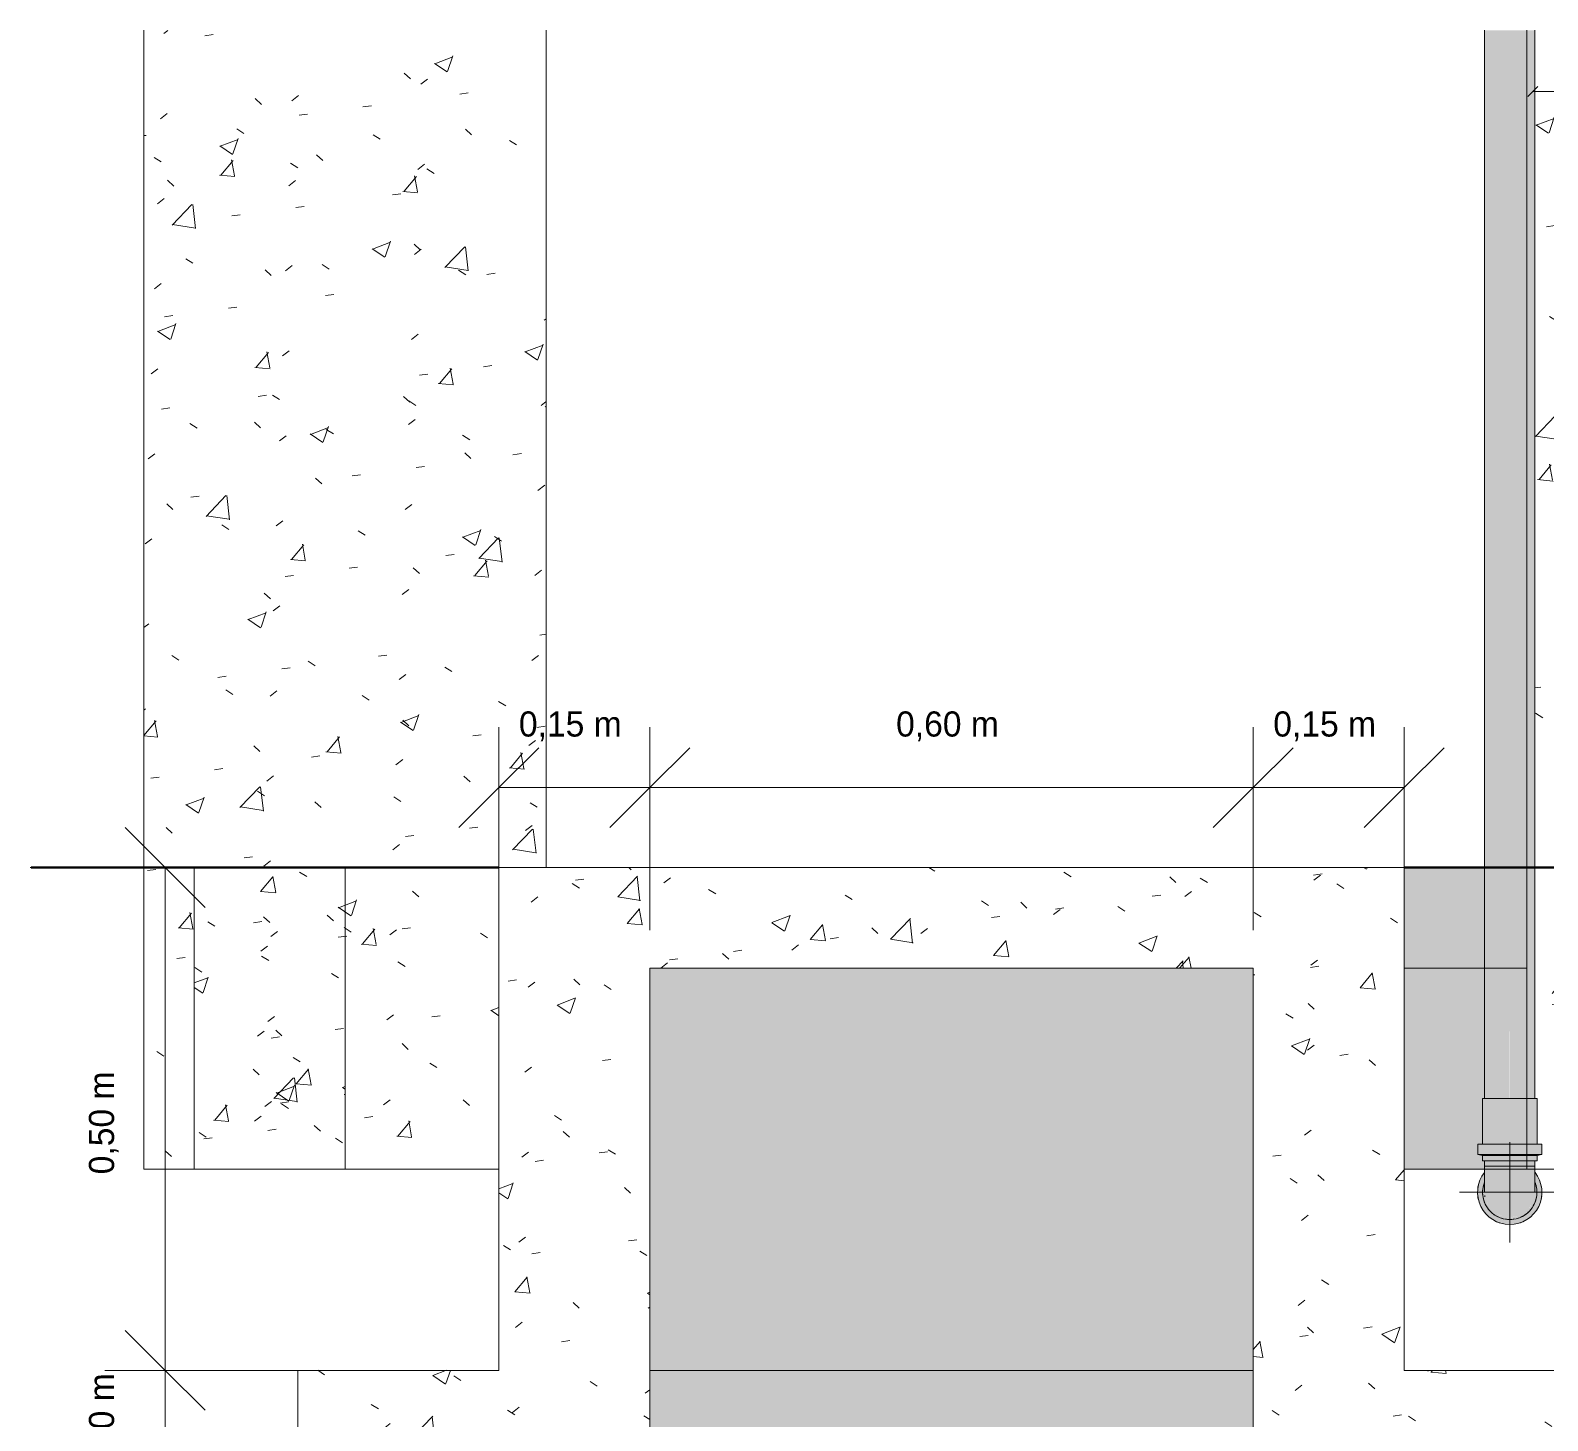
# Model space of a CAD drawing. Header units: metres. Extents: x 1.1 to 88.1, y -3.7 to 23.8.
# Drawn here: x 57.382 to 58.89, y -0.55 to 0.832 of the extents above; entities that cross this region are included whole.
import ezdxf

# ---------------------------------------------------------------- set-up
doc = ezdxf.new("R2010")
doc.units = ezdxf.units.M
doc.linetypes.add('IMPORT-DASHED2 _4_', pattern=[0.375, 0.25, -0.125])
for name, color, linetype, lineweight in [('001_Dark_1 10', 7, 'Continuous', 5), ('A-ANNO-DIMS', 7, 'Continuous', 5), ('A-ANNO-DIMS-25', 7, 'Continuous', 5), ('A-DETL', 7, 'Continuous', 5), ('A-DETL-GENF', 7, 'Continuous', 5), ('A-WALL', 7, 'Continuous', 9), ('G-ANNO-TEXT', 7, 'Continuous', 5), ('KIRYA - PAREDE', 7, 'Continuous', 40), ('KIRYA - PAREDE VISTA', 7, 'Continuous', 15), ('KIRYA - PISO', 7, 'Continuous', 5), ('KIRYA - PROJEÇÃO', 7, 'IMPORT-DASHED2 _4_', 5), ('P-PIPE', 7, 'Continuous', 5), ('P-PIPE-CNTR', 7, 'Continuous', 5), ('S-COLS', 7, 'Continuous', 5), ('VEGETAÇÃO', 7, 'Continuous', 5)]:
    doc.layers.add(name, color=color, linetype=linetype, lineweight=lineweight)
doc.layers.add('1095_ARQ_BASE_dwg', color=7, linetype='Continuous', lineweight=5, true_color=0x767676)
doc.layers.add('A-FLOR', color=7, linetype='Continuous', lineweight=9, true_color=0x007f00)
doc.styles.add('Century Gothic_2', font='GOTHIC.TTF', dxfattribs={"height": 0.025})
doc.dimstyles.new('Setores_1_mm', dxfattribs={"dimscale": 0.3048, "dimtxt": 0.026104, "dimasz": 0.260417, "dimexe": 0.19685, "dimexo": 0.123031, "dimgap": 0.143537, "dimtad": 1, "dimrnd": 0.01, "dimzin": 0, "dimdsep": 46, "dimtxsty": 'Century Gothic_2', "dimblk1": 'OBLIQUE', "dimblk2": 'OBLIQUE', "dimsah": 1, "dimcen": 0.09, "dimazin": 0, "dimtfac": 1, "dimtdec": 4, "dimtix": 1, "dimtmove": 0, "dimatfit": 3, "dimfxl": 1, "dimtvp": 1, "dimtolj": 1, "dimtzin": 0, "dimarcsym": 2})
pattern_1 = [(50, (13.263, -1.075), (0.18219, -0.015938), [0.01905, -0.20955]), (355, (13.263, -1.075), (-0.035242, 0.191059), [0.01524, -0.16764]), (100.451, (13.278, -1.076), (0.146942, 0.17512), [0.01619, -0.17809]), (46.184, (13.263, -1.024), (0.271077, -0.042045), [0.02857, -0.31432]), (96.636, (13.285, -1.028), (0.237407, 0.247433), [0.02429, -0.26714]), (351.184, (13.263, -1.024), (0.237406, 0.247428), [0.02286, -0.25146]), (21, (13.288, -1.037), (0.15162, -0.102267), [0.01905, -0.20955]), (326, (13.288, -1.037), (0.061803, 0.18419), [0.01524, -0.16764]), (71.451, (13.301, -1.045), (0.213418, 0.081924), [0.01619, -0.17809]), (37.5, (13.263, -1.075), (0.0030864, 0.084551), [0.00838, -0.15723, 0.00838, -0.1618, -0.16827]), (37.5, (13.263, -1.075), (0.0030864, 0.084551), [-0.33579, 0.00838, -0.15989]), (7.5, (13.263, -1.075), (0.0668157, 0.1001782), [0.00838, -0.08865, 0.00838, -0.15342, -0.06413]), (7.5, (13.263, -1.075), (0.0668157, 0.1001782), [-0.25883, 0.00838, -0.05575]), (327.5, (13.206, -1.075), (0.1355866, -0.0057276), [0.00838, -0.05512, 0.00838, -0.18974, -0.26289]), (327.5, (13.206, -1.075), (0.1355866, -0.0057276), [-0.26162, 0.00838, -0.25451]), (317.5, (13.181, -1.075), (0.148125, 0.025429), [0.00838, -0.07417, 0.00838, -0.12319, -0.18669]), (317.5, (13.181, -1.075), (0.148125, 0.025429), [-0.21412, 0.00838, -0.17831])]
pattern_2 = [(50, (58.87982, -1.075), (0.18219, -0.015938), [0.01905, -0.20955]), (355, (58.87982, -1.075), (-0.035242, 0.191059), [0.01524, -0.16764]), (100.451, (58.89482, -1.076), (0.146942, 0.17512), [0.01619, -0.17809]), (46.184, (58.87982, -1.024), (0.271077, -0.042045), [0.02857, -0.31432]), (96.636, (58.90182, -1.028), (0.237407, 0.247433), [0.02429, -0.26714]), (351.184, (58.87982, -1.024), (0.237406, 0.24743), [0.02286, -0.25146]), (21, (58.90482, -1.037), (0.15162, -0.102267), [0.01905, -0.20955]), (326, (58.90482, -1.037), (0.061803, 0.18419), [0.01524, -0.16764]), (71.451, (58.91782, -1.045), (0.213418, 0.081924), [0.01619, -0.17809]), (37.5, (58.87982, -1.075), (0.0030864, 0.084551), [0.00838, -0.15723, 0.00838, -0.1618, -0.16827]), (37.5, (58.87982, -1.075), (0.0030864, 0.084551), [-0.33579, 0.00838, -0.15989]), (7.5, (58.87982, -1.075), (0.0668157, 0.1001782), [0.00838, -0.08865, 0.00838, -0.15342, -0.06413]), (7.5, (58.87982, -1.075), (0.0668157, 0.1001782), [-0.25883, 0.00838, -0.05575]), (327.5, (58.82282, -1.075), (0.1355866, -0.0057276), [0.00838, -0.05512, 0.00838, -0.18974, -0.26289]), (327.5, (58.82282, -1.075), (0.1355866, -0.0057276), [-0.26162, 0.00838, -0.25451]), (317.5, (58.79782, -1.075), (0.148125, 0.025429), [0.00838, -0.07417, 0.00838, -0.12319, -0.18669]), (317.5, (58.79782, -1.075), (0.148125, 0.025429), [-0.21412, 0.00838, -0.17831])]

# ---------------------------------------------------------------- blocks, each defined once
blk = doc.blocks.new('Pilar retangular - 20 x 40 cm-4048671-CC')
at = {"layer": 'S-COLS', "true_color": 0xeaeaea}
h = blk.add_hatch(dxfattribs=at)
h.set_pattern_fill('FP_11', color=254, style=0, pattern_type=2)
h.set_pattern_definition(pattern_1)
h.paths.add_polyline_path([(11.8778, -0.3), (12.2307, -0.3), (12.2307, 0), (12.2778, 0), (12.2778, 0.8322), (11.8778, 0.8322), (11.8778, -0.0167)])
at = {"layer": 'S-COLS', "color": 253, "true_color": 0xaaaaaa}
for p, q in [((11.8778, 0.8322), (11.8778, -0.3)), ((12.2778, 0), (12.2778, 0.8322)), ((12.2307, -0.3), (11.8778, -0.3))]:
    blk.add_line(p, q, dxfattribs=at)
blk = doc.blocks.new('Pilar retangular - 20 x 40 cm-V59-CC')
at = {"layer": 'S-COLS', "true_color": 0xeaeaea}
h = blk.add_hatch(dxfattribs=at)
h.set_pattern_fill('FP_11', color=254, style=0, pattern_type=2)
h.set_pattern_definition(pattern_1)
h.paths.add_polyline_path([(13.4278, -0.3), (13.4278, 0.05), (13.4528, 0.05), (13.4528, 0.8322), (13.2607, 0.8322), (13.2607, -0.2298), (13.2629, -0.2298), (13.2629, -0.2752), (13.2675, -0.2752), (13.267, -0.2853), (13.2625, -0.2865), (13.2629, -0.2918), (13.2607, -0.2918), (13.2607, -0.3), (13.3389, -0.3)])
at = {"layer": 'S-COLS', "color": 253, "true_color": 0xaaaaaa}
for p, q in [((13.2528, -0.3), (13.2528, 0.8322)), ((13.4528, 0.8322), (13.4528, 0.05)), ((13.4278, -0.3), (13.2528, -0.3))]:
    blk.add_line(p, q, dxfattribs=at)
blk = doc.blocks.new('1095_ARQ_BASE_dwg_A$C6DD851CF-4006154-CC')
at = {"layer": 'VEGETAÇÃO'}
for p, q in [((11.7878, 0), (11.7654, 0)), ((11.7712, 0), (11.7654, 0)), ((11.7683, 0), (11.7657, 0)), ((11.7712, 0), (11.784, 0)), ((11.7775, 0), (11.8472, 0)), ((11.78, 0), (11.8718, 0)), ((11.7846, 0), (11.9181, 0)), ((11.786, 0), (11.9323, 0)), ((11.7877, 0), (11.9492, 0))]:
    blk.add_line(p, q, dxfattribs=at)
blk = doc.blocks.new('1095_ARQ_BASE_dwg_A$C7A191758-4006155-CC')
at = {"layer": 'VEGETAÇÃO'}
for q in [(12.1175, 0), (12.1344, 0), (12.1486, 0), (12.1949, 0), (12.2195, 0)]:
    blk.add_line((12.2307, 0), q, dxfattribs=at)
blk = doc.blocks.new('1095_ARQ_BASE_dwg-4006143-CC')
at = {"layer": '001_Dark_1 10'}
blk.add_line((13.2415, 0), (13.4278, 0), dxfattribs=at)
at = {"layer": '001_Dark_1 10', "flags": 128}
for points in [[(13.4278, 0), (13.1816, 0), (13.1801, 0), (13.4278, 0)], [(13.4278, 0), (13.2426, 0), (13.2415, 0)]]:
    blk.add_lwpolyline(points, dxfattribs=at)
at = {"layer": 'KIRYA - PAREDE'}
for p, q in [((12.2307, 0), (11.7657, 0)), ((11.7657, 0), (12.2307, 0)), ((11.9278, 0), (12.2307, 0)), ((13.1307, 0), (13.2107, 0)), ((13.4278, 0), (13.1307, 0)), ((13.1307, 0), (13.4278, 0))]:
    blk.add_line(p, q, dxfattribs=at)
at = {"layer": 'KIRYA - PAREDE', "flags": 128}
blk.add_lwpolyline([(13.2607, 0), (13.2778, 0), (13.4278, 0)], dxfattribs=at)
at = {"layer": 'KIRYA - PAREDE VISTA'}
for p, q in [((12.2307, 0), (11.8453, 0)), ((11.8453, 0), (12.2307, 0))]:
    blk.add_line(p, q, dxfattribs=at)
at = {"layer": 'KIRYA - PISO'}
for p, q in [((12.23, 0), (11.7648, 0)), ((12.0053, 0), (11.7651, 0)), ((11.7651, 0), (12.23, 0)), ((12.2303, 0), (11.7652, 0)), ((12.2302, 0), (11.7652, 0)), ((11.7763, 0), (11.7653, 0)), ((12.0539, 0), (11.7653, 0)), ((12.2304, 0), (11.7654, 0)), ((11.996, 0), (11.7654, 0)), ((12.23, 0), (11.7654, 0)), ((12.2304, 0), (11.7655, 0)), ((12.2299, 0), (11.7655, 0)), ((11.7655, 0), (12.2306, 0)), ((12.2299, 0), (11.7656, 0)), ((11.8282, 0), (11.7657, 0)), ((12.2307, 0), (11.7657, 0)), ((12.2307, 0), (11.7657, 0)), ((12.2307, 0), (11.7657, 0)), ((12.2307, 0), (11.7657, 0)), ((12.2307, 0), (11.7657, 0)), ((12.2307, 0), (11.7657, 0)), ((11.7658, 0), (12.2309, 0)), ((11.7658, 0), (12.2309, 0)), ((12.2303, 0), (11.9916, 0)), ((11.996, 0), (12.2315, 0)), ((11.996, 0), (12.2315, 0)), ((12.0539, 0), (12.2315, 0)), ((13.4273, 0), (13.1301, 0)), ((13.4276, 0), (13.1304, 0)), ((13.4276, 0), (13.1304, 0)), ((13.4278, 0), (13.1305, 0)), ((13.4277, 0), (13.1305, 0)), ((13.4277, 0), (13.1305, 0)), ((13.4277, 0), (13.1305, 0)), ((13.4277, 0), (13.1306, 0)), ((13.4278, 0), (13.1306, 0)), ((13.1306, 0), (13.4278, 0)), ((13.1306, 0), (13.4275, 0)), ((13.4278, 0), (13.1307, 0)), ((13.4278, 0), (13.1307, 0)), ((13.4278, 0), (13.1307, 0)), ((13.4278, 0), (13.1307, 0)), ((13.4278, 0), (13.1307, 0)), ((13.4278, 0), (13.1307, 0)), ((13.1313, 0), (13.1349, 0))]:
    blk.add_line(p, q, dxfattribs=at)
at = {"layer": 'KIRYA - PROJEÇÃO'}
for p, q in [((12.2307, 0), (11.7657, 0)), ((13.4278, 0), (13.1307, 0))]:
    blk.add_line(p, q, dxfattribs=at)
for name in ['1095_ARQ_BASE_dwg_A$C6DD851CF-4006154-CC', '1095_ARQ_BASE_dwg_A$C7A191758-4006155-CC']:
    blk.add_blockref(name, (0, 0))
blk = doc.blocks.new('Joelho 45_90 - Serie Normal - Esgoto - MEP - Tigre - Standard-2541-CC')
at = {"layer": 'P-PIPE', "true_color": 0xf5ebeb}
for points in [[(13.2287, -0.297), (13.2357, -0.297), (13.2357, -0.2918), (13.2107, -0.2918), (13.2107, -0.297), (13.2286, -0.297)], [(13.2357, -0.348), (13.2354, -0.297), (13.2107, -0.297), (13.2109, -0.3251), (13.2115, -0.3286), (13.2145, -0.3361), (13.2197, -0.3422), (13.2274, -0.3465), (13.233, -0.3475)], [(13.2537, -0.297), (13.2607, -0.297), (13.2607, -0.2918), (13.2357, -0.2918), (13.2357, -0.297), (13.2534, -0.297)], [(13.2357, -0.355), (13.2449, -0.3535), (13.2517, -0.3507), (13.2583, -0.3456), (13.2634, -0.339), (13.2666, -0.3313), (13.2677, -0.323), (13.2666, -0.3147), (13.2633, -0.3068), (13.2607, -0.3035), (13.2609, -0.3139), (13.2618, -0.3165), (13.2627, -0.323), (13.2618, -0.33), (13.259, -0.3365), (13.2545, -0.3423), (13.2481, -0.3468), (13.2427, -0.3491), (13.2357, -0.35), (13.2287, -0.3491), (13.2217, -0.346), (13.2166, -0.3421), (13.2119, -0.3355), (13.2095, -0.3295), (13.2087, -0.3227), (13.2096, -0.316), (13.2108, -0.3128), (13.2107, -0.3035), (13.208, -0.307), (13.2048, -0.3147), (13.2037, -0.3235), (13.2048, -0.3314), (13.208, -0.339), (13.213, -0.3456), (13.2197, -0.3507), (13.2274, -0.3539), (13.233, -0.3546)], [(13.2357, -0.35), (13.2357, -0.348), (13.2267, -0.3463), (13.2196, -0.3421), (13.2138, -0.3348), (13.2111, -0.3268), (13.2109, -0.3247), (13.2107, -0.3196), (13.2107, -0.3139), (13.2091, -0.3186), (13.2091, -0.3277), (13.2123, -0.3365), (13.2186, -0.3439), (13.2264, -0.3484), (13.233, -0.3495)], [(13.2357, -0.35), (13.2451, -0.3482), (13.2534, -0.3433), (13.2592, -0.3362), (13.2623, -0.3273), (13.2623, -0.3183), (13.2605, -0.3139), (13.2606, -0.323), (13.2595, -0.3295), (13.2568, -0.3361), (13.2514, -0.3423), (13.244, -0.3465), (13.2357, -0.3482), (13.2357, -0.3491)]]:
    blk.add_hatch(color=7, dxfattribs=at).paths.add_polyline_path(points)
h = blk.add_hatch(color=7, dxfattribs=at)
h.paths.add_polyline_path([(13.2357, -0.348), (13.2445, -0.3463), (13.2518, -0.3421), (13.2576, -0.3348), (13.2603, -0.3273), (13.2604, -0.3248), (13.2607, -0.3206), (13.2607, -0.297), (13.2357, -0.297), (13.2357, -0.3474)])
h.paths.add_polyline_path([(13.2603, -0.3225), (13.2603, -0.3225), (13.2603, -0.3217)])
at = {"layer": 'P-PIPE'}
for p, q in [((13.2107, -0.2918), (13.2107, -0.297)), ((13.2107, -0.297), (13.2357, -0.297)), ((13.2357, -0.297), (13.2107, -0.297)), ((13.2357, -0.297), (13.2607, -0.297)), ((13.2607, -0.297), (13.2357, -0.297)), ((13.2607, -0.297), (13.2607, -0.2918))]:
    blk.add_line(p, q, dxfattribs=at)
at = {"layer": 'P-PIPE', "flags": 128}
for points in [[(13.2107, -0.297), (13.2107, -0.298), (13.2107, -0.2991), (13.2107, -0.3001), (13.2107, -0.3011), (13.2107, -0.3022), (13.2107, -0.3032), (13.2107, -0.3042), (13.2107, -0.3052), (13.2107, -0.3062), (13.2107, -0.3071), (13.2107, -0.3081), (13.2107, -0.309), (13.2107, -0.3099), (13.2107, -0.3108), (13.2107, -0.3117), (13.2107, -0.3125), (13.2107, -0.3133), (13.2107, -0.3141), (13.2107, -0.3149), (13.2107, -0.3156), (13.2107, -0.3164), (13.2107, -0.317), (13.2107, -0.3177), (13.2107, -0.3183), (13.2107, -0.3189), (13.2107, -0.3194), (13.2107, -0.3199), (13.2107, -0.3204), (13.2107, -0.3208), (13.2107, -0.3212), (13.2107, -0.3216), (13.2107, -0.3219), (13.2107, -0.3222), (13.2107, -0.3224), (13.2107, -0.3226), (13.2107, -0.3228), (13.2107, -0.3229), (13.2107, -0.323), (13.2107, -0.323), (13.2107, -0.323)], [(13.2607, -0.323), (13.2607, -0.323), (13.2607, -0.3229), (13.2607, -0.3228), (13.2607, -0.3227), (13.2607, -0.3225), (13.2607, -0.3222), (13.2607, -0.322), (13.2607, -0.3217), (13.2607, -0.3213), (13.2607, -0.3209), (13.2607, -0.3205), (13.2607, -0.3201), (13.2607, -0.3196), (13.2607, -0.319), (13.2607, -0.3185), (13.2607, -0.3178), (13.2607, -0.3172), (13.2607, -0.3165), (13.2607, -0.3158), (13.2607, -0.3151), (13.2607, -0.3143), (13.2607, -0.3136), (13.2607, -0.3127), (13.2607, -0.3119), (13.2607, -0.311), (13.2607, -0.3102), (13.2607, -0.3092), (13.2607, -0.3083), (13.2607, -0.3074), (13.2607, -0.3064), (13.2607, -0.3054), (13.2607, -0.3044), (13.2607, -0.3034), (13.2607, -0.3024), (13.2607, -0.3014), (13.2607, -0.3004), (13.2607, -0.2993), (13.2607, -0.2983), (13.2607, -0.2973), (13.2607, -0.297)]]:
    blk.add_lwpolyline(points, dxfattribs=at)
at = {"layer": 'P-PIPE'}
for radius, start, end in [(0.032, 141.9849, 270), (0.032, 167.975, 173.3533), (0.027, 159.1416, 270), (0.027, 157.9081, 168.0272), (0.032, 270, 38.0151), (0.027, 270, 20.8553), (0.027, 11.9728, 22.0919), (0.032, 6.6467, 12.025), (0.032, 186.6452, 192.0198), (0.027, 173.3174, 186.6953), (0.027, 191.982, 228.0303), (0.025, 187.4391, 190), (0.027, 311.9697, 348.018), (0.027, 353.3047, 6.6826), (0.032, 347.9802, 353.3548), (0.032, 227.9732, 233.3527), (0.027, 233.3217, 246.6996), (0.027, 293.3004, 306.6783), (0.032, 306.6473, 312.0268), (0.032, 246.6447, 252.0207), (0.027, 251.9863, 270), (0.027, 270, 288.0137), (0.032, 287.9793, 293.1891)]:
    blk.add_arc((13.2357, -0.323), radius, start, end, dxfattribs=at)
blk = doc.blocks.new('Luva Simples para Conexão - Serie Normal - Esgoto - MEP - Tigre - Standard-V62-CC')
at = {"layer": 'P-PIPE', "true_color": 0xf5ebeb}
for points in [[(13.2292, -0.2752), (13.2357, -0.2752), (13.2357, -0.2298), (13.2085, -0.2298), (13.2085, -0.2752), (13.2292, -0.2752)], [(13.2597, -0.2752), (13.2629, -0.2752), (13.2629, -0.2298), (13.2357, -0.2298), (13.2357, -0.2752), (13.2592, -0.2752)], [(13.2044, -0.2853), (13.2357, -0.2853), (13.2357, -0.2752), (13.2039, -0.2752), (13.2042, -0.2819)], [(13.2179, -0.2865), (13.2357, -0.2865), (13.2357, -0.2853), (13.205, -0.2855), (13.2094, -0.2865), (13.2164, -0.2865)], [(13.2357, -0.2918), (13.2357, -0.2865), (13.2089, -0.2865), (13.2085, -0.2918), (13.233, -0.2918)], [(13.2466, -0.2853), (13.267, -0.2853), (13.2675, -0.2752), (13.2357, -0.2752), (13.2357, -0.2853), (13.2439, -0.2853)], [(13.245, -0.2865), (13.2634, -0.2862), (13.2664, -0.2853), (13.2357, -0.2853), (13.2357, -0.2865), (13.2439, -0.2865)], [(13.2482, -0.2918), (13.2629, -0.2918), (13.2625, -0.2865), (13.2357, -0.2865), (13.2357, -0.2918), (13.2481, -0.2918)]]:
    blk.add_hatch(color=7, dxfattribs=at).paths.add_polyline_path(points)
at = {"layer": 'P-PIPE'}
for p, q in [((13.2085, -0.2298), (13.2085, -0.2752)), ((13.2357, -0.2298), (13.2085, -0.2298)), ((13.2629, -0.2298), (13.2357, -0.2298)), ((13.2629, -0.2752), (13.2629, -0.2298)), ((13.2039, -0.2752), (13.2039, -0.2853)), ((13.2357, -0.2752), (13.2039, -0.2752)), ((13.2039, -0.2853), (13.2085, -0.2865)), ((13.2357, -0.2853), (13.2039, -0.2853)), ((13.2085, -0.2865), (13.2085, -0.2918)), ((13.2085, -0.2865), (13.2357, -0.2865)), ((13.2675, -0.2752), (13.2357, -0.2752)), ((13.2632, -0.2853), (13.2357, -0.2853)), ((13.2357, -0.2865), (13.2629, -0.2865)), ((13.2629, -0.2865), (13.2675, -0.2853)), ((13.2629, -0.2918), (13.2629, -0.2865)), ((13.2675, -0.2853), (13.2633, -0.2853)), ((13.2675, -0.2853), (13.2675, -0.2752)), ((13.2085, -0.2918), (13.2357, -0.2918)), ((13.2357, -0.2918), (13.2629, -0.2918))]:
    blk.add_line(p, q, dxfattribs=at)
blk = doc.blocks.new('DIMBLOCK69-CC')
at = {"layer": 'A-ANNO-DIMS-25'}
for p, q in [((57.8475, 0.0793), (57.8475, 0.1393)), ((57.9975, 0.0793), (57.9975, 0.1393)), ((57.8475, 0.0793), (57.9975, 0.0793)), ((57.8475, 0.0793), (57.8475, -0.0625)), ((57.9975, 0.0793), (57.9975, -0.0625))]:
    blk.add_line(p, q, dxfattribs=at)
at = {"layer": 'A-ANNO-DIMS-25', "lineweight": 25}
for p, q in [((57.8475, 0.0793), (57.8872, 0.1189)), ((57.9975, 0.0793), (58.0372, 0.1189)), ((57.8475, 0.0793), (57.8078, 0.0396)), ((57.9975, 0.0793), (57.9578, 0.0396))]:
    blk.add_line(p, q, dxfattribs=at)
at = {"layer": 'A-ANNO-DIMS-25', "color": 0, "insert": (57.8674, 0.1551), "char_height": 0.025, "width": 0.132261, "attachment_point": 1, "line_spacing_factor": 0.984502, "style": 'Century Gothic_2'}
blk.add_mtext('0,15 m', dxfattribs=at)
blk = doc.blocks.new('_Oblique')
at = {"color": 0, "linetype": 'ByBlock', "lineweight": -2}
blk.add_line((-0.5, -0.5), (0.5, 0.5), dxfattribs=at)
blk = doc.blocks.new('DIMBLOCK70-CC')
at = {"layer": 'A-ANNO-DIMS-25'}
for p, q in [((57.9975, 0.0793), (57.9975, 0.1393)), ((58.5975, 0.0793), (58.5975, 0.1393)), ((57.9975, 0.0793), (58.5975, 0.0793)), ((57.9975, 0.0793), (57.9975, -0.0625)), ((58.5975, 0.0793), (58.5975, -0.0625))]:
    blk.add_line(p, q, dxfattribs=at)
at = {"layer": 'A-ANNO-DIMS-25', "lineweight": 25}
for p, q in [((57.9975, 0.0793), (58.0372, 0.1189)), ((58.5975, 0.0793), (58.6372, 0.1189)), ((57.9975, 0.0793), (57.9578, 0.0396)), ((58.5975, 0.0793), (58.5578, 0.0396))]:
    blk.add_line(p, q, dxfattribs=at)
at = {"layer": 'A-ANNO-DIMS-25', "color": 0, "insert": (58.2424, 0.1551), "char_height": 0.025, "width": 0.132261, "attachment_point": 1, "line_spacing_factor": 0.984502, "style": 'Century Gothic_2'}
blk.add_mtext('0,60 m', dxfattribs=at)
blk = doc.blocks.new('DIMBLOCK71-CC')
at = {"layer": 'A-ANNO-DIMS-25'}
for p, q in [((58.5975, 0.0793), (58.5975, 0.1393)), ((58.7475, 0.0793), (58.7475, 0.1393)), ((58.5975, 0.0793), (58.7475, 0.0793)), ((58.5975, 0.0793), (58.5975, -0.0625)), ((58.7475, 0.0793), (58.7475, -0.0625))]:
    blk.add_line(p, q, dxfattribs=at)
at = {"layer": 'A-ANNO-DIMS-25', "lineweight": 25}
for p, q in [((58.5975, 0.0793), (58.6372, 0.1189)), ((58.7475, 0.0793), (58.7872, 0.1189)), ((58.5975, 0.0793), (58.5578, 0.0396)), ((58.7475, 0.0793), (58.7078, 0.0396))]:
    blk.add_line(p, q, dxfattribs=at)
at = {"layer": 'A-ANNO-DIMS-25', "color": 0, "insert": (58.6174, 0.1551), "char_height": 0.025, "width": 0.132261, "attachment_point": 1, "line_spacing_factor": 0.984502, "style": 'Century Gothic_2'}
blk.add_mtext('0,15 m', dxfattribs=at)
blk = doc.blocks.new('DIMBLOCK72-CC')
at = {"layer": 'A-ANNO-DIMS-25', "lineweight": 25}
for p, q in [((57.5157, 0), (57.476, 0.0397)), ((57.5157, 0), (57.5554, -0.0397)), ((57.5157, -0.5), (57.476, -0.4603)), ((57.5157, -0.5), (57.5554, -0.5397))]:
    blk.add_line(p, q, dxfattribs=at)
at = {"layer": 'A-ANNO-DIMS-25'}
for p, q in [((57.5157, 0), (57.4557, 0)), ((57.5157, -0.5), (57.5157, 0)), ((57.5157, 0), (57.81, 0)), ((57.5157, -0.5), (57.4557, -0.5)), ((57.5157, -0.5), (57.81, -0.5))]:
    blk.add_line(p, q, dxfattribs=at)
at = {"layer": 'A-ANNO-DIMS-25', "color": 0, "insert": (57.4399, -0.3051), "char_height": 0.025, "width": 0.132261, "attachment_point": 1, "rotation": 90, "line_spacing_factor": 0.984502, "style": 'Century Gothic_2'}
blk.add_mtext('0,50 m', dxfattribs=at)
blk = doc.blocks.new('DIMBLOCK73-CC')
at = {"layer": 'A-ANNO-DIMS-25', "lineweight": 25}
for p, q in [((57.5157, -0.5), (57.476, -0.4603)), ((57.5157, -0.5), (57.5554, -0.5397)), ((57.5157, -0.6), (57.476, -0.5603)), ((57.5157, -0.6), (57.5554, -0.6397))]:
    blk.add_line(p, q, dxfattribs=at)
at = {"layer": 'A-ANNO-DIMS-25'}
for p, q in [((57.5157, -0.5), (57.4557, -0.5)), ((57.5157, -0.6), (57.5157, -0.5)), ((57.5157, -0.5), (57.6353, -0.5)), ((57.5157, -0.6), (57.4557, -0.6)), ((57.5157, -0.6), (57.61, -0.6))]:
    blk.add_line(p, q, dxfattribs=at)
at = {"layer": 'A-ANNO-DIMS-25', "color": 0, "insert": (57.4399, -0.6051), "char_height": 0.025, "width": 0.132261, "attachment_point": 1, "rotation": 90, "line_spacing_factor": 0.984502, "style": 'Century Gothic_2'}
blk.add_mtext('0,10 m', dxfattribs=at)

msp = doc.modelspace()

# ---------------------------------------------------------------- hatches: boundary and pattern name
at = {"layer": 'A-DETL-GENF', "true_color": 0x808080}
h = msp.add_hatch(dxfattribs=at)
h.set_pattern_fill('FP_11', color=8, style=0, pattern_type=2)
h.set_pattern_definition(pattern_2)
h.paths.add_polyline_path([(57.5446, -0.3), (57.6946, -0.3), (57.6946, 0), (57.5446, 0), (57.5446, -0.0167)])
h.paths.add_polyline_path([(58.8946, -0.3), (59.0446, -0.3), (59.0446, 0), (58.8946, 0), (58.8946, -0.2819)])
at = {"layer": 'A-DETL-GENF', "true_color": 0xc0c0c0}
h = msp.add_hatch(dxfattribs=at)
h.set_pattern_fill('FP_11', color=9, style=0, pattern_type=2)
h.set_pattern_definition(pattern_2)
h.paths.add_polyline_path([(57.6475, -2.3), (58.9475, -2.3), (58.9475, -0.5), (58.7475, -0.5), (58.7475, 0), (57.8475, 0), (57.8475, -0.5), (57.6475, -0.5), (57.6475, -2.2)])
h.paths.add_polyline_path([(58.7975, -2.2), (57.7975, -2.2), (57.7975, -0.6), (57.9975, -0.6), (57.9975, -0.1), (58.5975, -0.1), (58.5975, -0.6), (58.7975, -0.6), (58.7975, -1.7143)])
h.paths.add_polyline_path([(59.7446, -1.225), (59.7446, 0), (59.5946, 0), (59.5946, -1.125), (59.1946, -1.125), (59.1946, 0), (59.0446, 0), (59.0446, -1.225), (59.7296, -1.225)])
at = {"layer": 'A-FLOR', "true_color": 0x464646}
msp.add_hatch(color=49, dxfattribs=at).paths.add_polyline_path([(58.3506, -0.6), (58.5975, -0.6), (58.5975, -0.5), (57.9975, -0.5), (57.9975, -0.6), (58.1086, -0.6)])
at = {"layer": 'A-WALL', "true_color": 0x787878}
h = msp.add_hatch(color=8, dxfattribs=at)
h.paths.add_polyline_path([(58.7475, -0.3), (58.8275, -0.3), (58.8273, -0.2918), (58.8253, -0.2918), (58.8257, -0.2865), (58.8212, -0.2853), (58.8207, -0.2752), (58.8253, -0.2752), (58.8253, -0.2298), (58.8275, -0.2298), (58.8275, 0), (58.7475, 0), (58.7475, -0.2289)])
h.paths.add_polyline_path([(61.0446, -0.3), (61.0446, 0), (59.7446, 0), (59.7446, -0.3), (60.287, -0.3)])
msp.add_hatch(color=8, dxfattribs=at).paths.add_polyline_path([(58.3535, -0.5), (58.5975, -0.5), (58.5975, -0.1), (57.9975, -0.1), (57.9975, -0.5), (58.3512, -0.5)])
at = {"layer": 'P-PIPE', "true_color": 0x400080}
for points in [[(58.846, -0.2298), (58.8525, -0.2298), (58.8525, 0.8322), (58.8275, 0.8322), (58.8275, -0.2298), (58.8455, -0.2298)], [(58.8595, -0.2298), (58.8775, -0.2298), (58.8775, 0.8322), (58.8525, 0.8322), (58.8526, -0.2298), (58.8591, -0.2298)]]:
    msp.add_hatch(color=196, dxfattribs=at).paths.add_polyline_path(points)

# ---------------------------------------------------------------- linework, layer by layer
at = {"layer": 'A-DETL'}
for p, q in [((57.6946, 0), (57.5446, 0)), ((57.5446, 0), (57.5446, -0.3)), ((57.6946, -0.3), (57.6946, 0)), ((58.7475, 0), (57.8475, 0)), ((57.8475, 0), (57.8475, -0.5)), ((58.7475, -0.5), (58.7475, 0)), ((57.9975, -0.6), (57.9975, -0.1)), ((57.9975, -0.1), (58.5975, -0.1)), ((58.5975, -0.1), (58.5975, -0.6)), ((57.5446, -0.3), (57.6946, -0.3)), ((57.8475, -0.5), (57.6475, -0.5)), ((57.6475, -0.5), (57.6475, -2.3)), ((58.9475, -0.5), (58.7475, -0.5))]:
    msp.add_line(p, q, dxfattribs=at)
at = {"layer": 'A-FLOR', "color": 9, "true_color": 0xaad4aa}
for p, q in [((58.7475, 0), (58.8696, 0)), ((58.8696, -0.1), (58.7475, -0.1)), ((57.9975, -0.5), (58.5975, -0.5))]:
    msp.add_line(p, q, dxfattribs=at)
at = {"layer": 'A-WALL', "color": 253, "true_color": 0xaaaaaa}
msp.add_line((58.7475, -0.3), (58.8696, -0.3), dxfattribs=at)
at = {"layer": 'G-ANNO-TEXT'}
for q in [(58.8706, 0.7663), (58.8805, 0.7762), (58.9952, 0.7713)]:
    msp.add_line((58.8755, 0.7713), q, dxfattribs=at)
at = {"layer": 'P-PIPE'}
for p, q in [((58.8275, 0.8322), (58.8275, -0.2298)), ((58.8775, -0.2298), (58.8775, 0.8322))]:
    msp.add_line(p, q, dxfattribs=at)
at = {"layer": 'P-PIPE-CNTR'}
for p, q in [((58.8525, -0.373), (58.8525, -0.273)), ((58.8025, -0.323), (58.9025, -0.323))]:
    msp.add_line(p, q, dxfattribs=at)

# ---------------------------------------------------------------- block references
at = {"layer": '1095_ARQ_BASE_dwg', "color": 7}
msp.add_blockref('1095_ARQ_BASE_dwg-4006143-CC', (45.6168, 0), dxfattribs=at)
at = {"layer": 'P-PIPE'}
for name in ['Luva Simples para Conexão - Serie Normal - Esgoto - MEP - Tigre - Standard-V62-CC', 'Joelho 45_90 - Serie Normal - Esgoto - MEP - Tigre - Standard-2541-CC']:
    msp.add_blockref(name, (45.6168, 0), dxfattribs=at)
at = {"layer": 'S-COLS', "color": 253, "true_color": 0xaaaaaa}
for name in ['Pilar retangular - 20 x 40 cm-4048671-CC', 'Pilar retangular - 20 x 40 cm-V59-CC']:
    msp.add_blockref(name, (45.6168, 0), dxfattribs=at)

# ---------------------------------------------------------------- dimensions: what is measured, and where the dimension line sits
at = {"layer": 'A-ANNO-DIMS'}
for base, p1, p2, override, picture, middle in [((57.9975, 0.0793), (57.8475, -0.1), (57.9975, -0.1), {"dimpost": '<>', "dimfxl": 0.15}, 'DIMBLOCK69-CC', (57.9225, 0.1361)), ((58.5975, 0.0793), (57.9975, -0.1), (58.5975, -0.1), {"dimpost": '<>', "dimfxl": 0.6}, 'DIMBLOCK70-CC', (58.2975, 0.1361)), ((58.7475, 0.0793), (58.5975, -0.1), (58.7475, -0.1), {"dimpost": '<>', "dimfxl": 0.15}, 'DIMBLOCK71-CC', (58.6725, 0.1361))]:
    dim = msp.add_linear_dim(base=base, p1=p1, p2=p2, dimstyle='Setores_1_mm', override=override, dxfattribs=at)
    dim.commit()
    dim.dimension.update_dxf_attribs({"geometry": picture, "text_midpoint": middle})
for base, p1, p2, override, picture, middle in [((57.5157, 0), (57.8475, -0.5), (57.8475, 0), {"dimpost": '<>', "dimfxl": 0.5}, 'DIMBLOCK72-CC', (57.4588, -0.25)), ((57.5157, -0.5), (57.6475, -0.6), (57.6728, -0.5), {"dimpost": '<>', "dimfxl": 0.103153}, 'DIMBLOCK73-CC', (57.4588, -0.55))]:
    dim = msp.add_linear_dim(base=base, p1=p1, p2=p2, angle=90, dimstyle='Setores_1_mm', override=override, dxfattribs=at)
    dim.commit()
    dim.dimension.update_dxf_attribs({"geometry": picture, "text_midpoint": middle})

doc.saveas('drawing.dxf')
